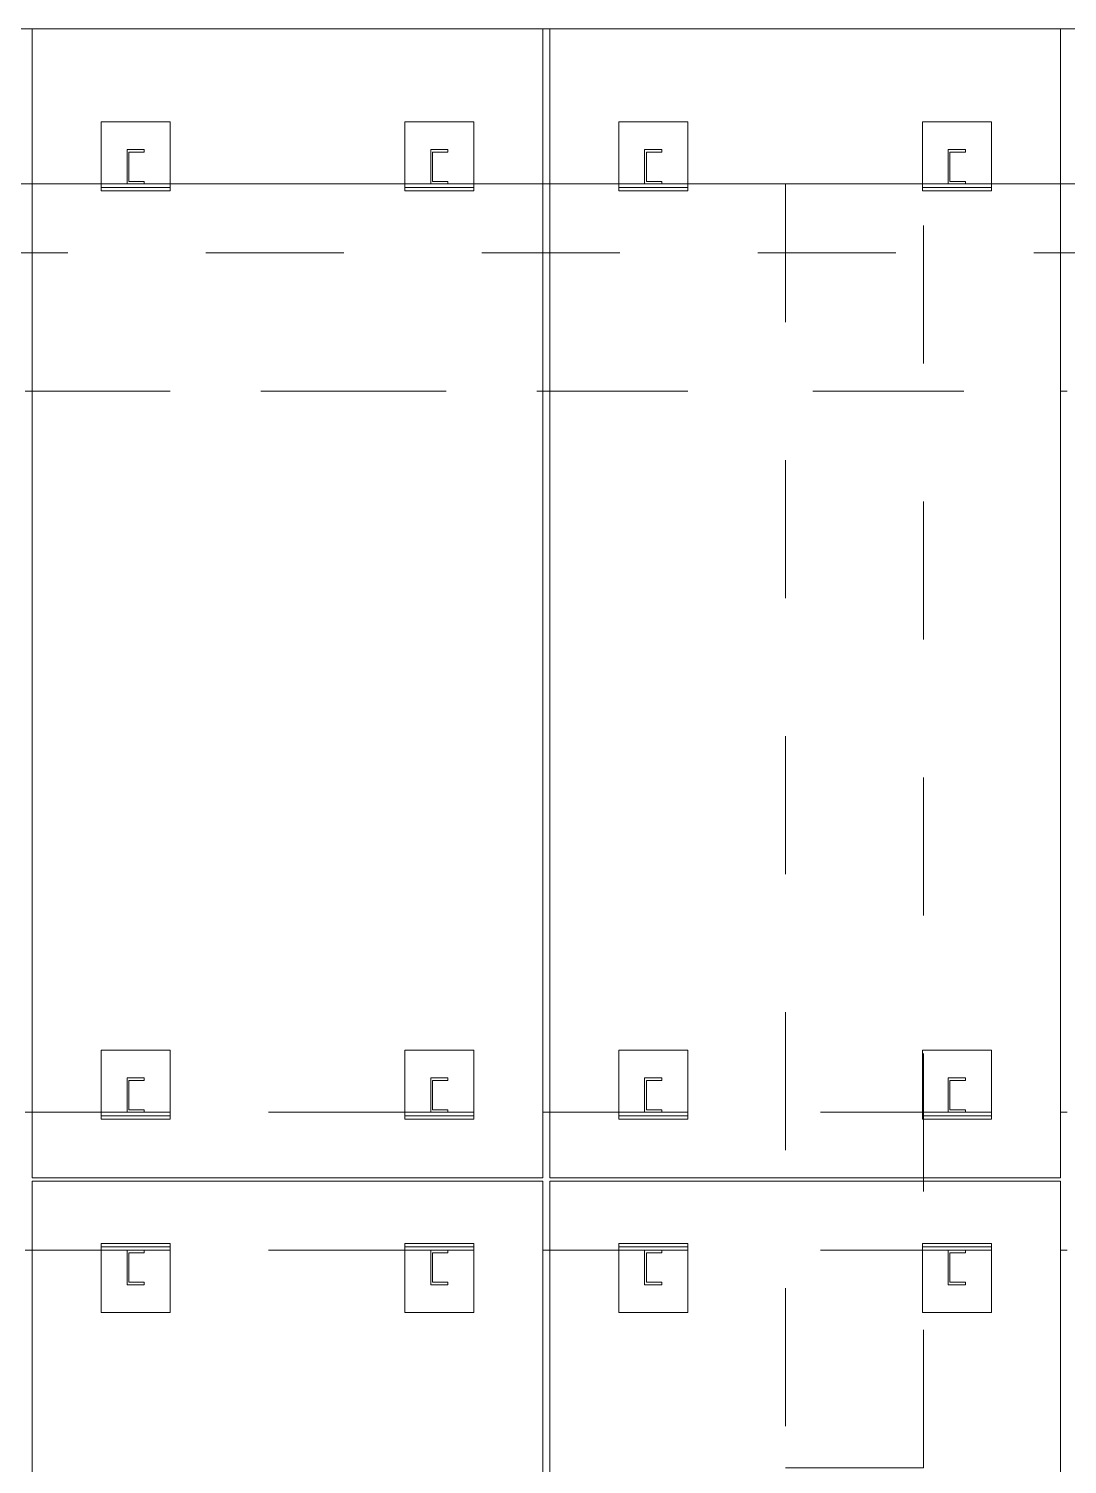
# Model space of a CAD drawing. Header units: millimetres. Extents: x 652937 to 1670132, y 1473552 to 2851037.
# Drawn here: x 663427.626 to 663430.636, y 1524466.792 to 1524470.952 of the extents above; entities that cross this region are included whole.
import ezdxf

# ---------------------------------------------------------------- set-up
doc = ezdxf.new("R2010")
doc.units = ezdxf.units.MM
doc.linetypes.add('XKITLINE00', pattern=[0])
doc.linetypes.add('XKITLINE02', pattern=[4, 2, -2])
doc.layers.add('Part', color=7, linetype='Continuous', lineweight=0)
doc.layers.add('S-GRID', color=7, linetype='Continuous', lineweight=9)

# ---------------------------------------------------------------- blocks, each defined once
blk = doc.blocks.new('*A15521043')
at = {"layer": 'S-GRID', "color": 7, "linetype": 'XKITLINE00', "lineweight": 0}
for p, q in [((645.594807, 187.120135), (653.532307, 187.120135)), ((655.119807, 187.120135), (656.707307, 187.120135)), ((658.294807, 187.120135), (666.232307, 187.120135))]:
    blk.add_line(p, q, dxfattribs=at)
blk = doc.blocks.new('*A15531044')
at = {"layer": 'Part', "color": 7, "linetype": 'XKITLINE02', "lineweight": 0}
for p, q in [((702.797131, 189.370135), (642.907177, 189.370135)), ((650.407177, 189.370135), (657.807245, 189.370135)), ((657.907177, 189.370135), (665.307245, 189.370135)), ((672.807245, 189.370135), (665.407177, 189.370135)), ((703.547155, 187.120135), (640.927132, 187.120135))]:
    blk.add_line(p, q, dxfattribs=at)
at = {"layer": 'Part', "color": 7, "linetype": 'XKITLINE00', "lineweight": 0}
for p, q in [((650.307246, 189.370135), (650.407177, 189.370135)), ((657.807245, 189.370135), (657.907177, 189.370135)), ((665.407177, 189.370135), (665.307245, 189.370135))]:
    blk.add_line(p, q, dxfattribs=at)
blk = doc.blocks.new('*A15541045')
at = {"layer": 'Part', "color": 7, "linetype": 'XKITLINE02', "lineweight": 0}
for p, q in [((702.297117, 187.120135), (640.92212, 187.120135)), ((640.92212, 186.120135), (702.297117, 186.120135))]:
    blk.add_line(p, q, dxfattribs=at)
blk = doc.blocks.new('*A15551046')
at = {"layer": 'Part', "color": 7, "linetype": 'XKITLINE00', "lineweight": 0}
for p, q in [((650.307246, 187.120135), (650.407246, 187.120135)), ((657.807245, 187.120135), (657.907245, 187.120135)), ((665.307245, 187.120135), (665.407245, 187.120135)), ((650.307246, 184.120135), (650.407246, 184.120135)), ((657.807245, 184.120135), (657.907245, 184.120135)), ((665.307245, 184.120135), (665.407245, 184.120135))]:
    blk.add_line(p, q, dxfattribs=at)
at = {"layer": 'Part', "color": 7, "linetype": 'XKITLINE02', "lineweight": 0}
for p, q in [((683.7222, 187.120135), (650.407246, 187.120135)), ((650.407246, 187.120135), (657.807245, 187.120135)), ((657.907245, 187.120135), (665.307245, 187.120135)), ((683.722114, 184.120135), (650.407246, 184.120135)), ((650.407246, 184.120135), (657.807245, 184.120135)), ((657.907245, 184.120135), (665.307245, 184.120135))]:
    blk.add_line(p, q, dxfattribs=at)
blk = doc.blocks.new('*A15611052')
at = {"layer": 'Part', "color": 7, "linetype": 'XKITLINE00', "lineweight": 0}
for p, q in [((650.307246, 173.670135), (650.407246, 173.670135)), ((657.807245, 173.670135), (657.907245, 173.670135)), ((665.307245, 173.670135), (665.407245, 173.670135)), ((650.307246, 171.670135), (650.407246, 171.670135)), ((657.807245, 171.670135), (657.907245, 171.670135)), ((665.307245, 171.670135), (665.407245, 171.670135))]:
    blk.add_line(p, q, dxfattribs=at)
at = {"layer": 'Part', "color": 7, "linetype": 'XKITLINE02', "lineweight": 0}
for p, q in [((687.832922, 173.670135), (650.407246, 173.670135)), ((650.407246, 173.670135), (657.807245, 173.670135)), ((657.907245, 173.670135), (665.307245, 173.670135)), ((687.832841, 171.670135), (650.407246, 171.670135)), ((650.407246, 171.670135), (657.807245, 171.670135)), ((657.907245, 171.670135), (665.307245, 171.670135))]:
    blk.add_line(p, q, dxfattribs=at)
blk = doc.blocks.new('*A15631054')
at = {"layer": 'Part', "color": 7, "linetype": 'XKITLINE02', "lineweight": 0}
for p, q in [((659.282246, 174.170135), (659.532269, 174.170135)), ((659.282246, 173.670135), (659.282246, 174.170135)), ((659.282269, 173.670135), (659.282269, 174.170135)), ((659.532269, 174.132635), (659.307246, 174.132635)), ((659.307246, 174.132635), (659.307246, 173.707635)), ((659.307269, 173.707635), (659.307269, 174.132635)), ((659.532246, 174.132635), (659.532246, 174.170135)), ((659.532269, 174.132635), (659.532269, 174.170135)), ((659.307246, 173.707635), (659.532269, 173.707635)), ((659.532246, 173.670135), (659.532246, 173.707635)), ((659.532269, 173.670135), (659.532269, 173.707635)), ((659.532269, 173.670135), (659.282246, 173.670135))]:
    blk.add_line(p, q, dxfattribs=at)
blk = doc.blocks.new('*A17821272')
at = {"layer": 'Part', "color": 7, "linetype": 'XKITLINE00', "lineweight": 0}
for p, q in [((657.907245, 189.370135), (657.907221, 189.370135)), ((657.907245, 172.720135), (657.907245, 189.370135)), ((657.907245, 189.370135), (665.307245, 189.370135)), ((665.307245, 172.720135), (665.307245, 189.370135)), ((665.307245, 172.720135), (657.907221, 172.720135)), ((657.907245, 172.670135), (657.907221, 172.670135)), ((657.907245, 157.770135), (657.907245, 172.670135)), ((657.907245, 172.670135), (665.307245, 172.670135)), ((665.307221, 172.720135), (665.307245, 172.720135)), ((665.307245, 157.770135), (665.307245, 172.670135))]:
    blk.add_line(p, q, dxfattribs=at)
at = {"layer": 'Part', "color": 7, "linetype": 'XKITLINE02', "lineweight": 0}
for p, q in [((657.907221, 172.720135), (657.907221, 189.370135)), ((657.907221, 189.370135), (657.907245, 189.370135)), ((665.307221, 172.720135), (665.307221, 189.370135)), ((657.907221, 157.770135), (657.907221, 172.670135)), ((657.907221, 172.670135), (657.907245, 172.670135)), ((665.307221, 157.770135), (665.307221, 172.670135))]:
    blk.add_line(p, q, dxfattribs=at)
blk = doc.blocks.new('*A17831273')
at = {"layer": 'Part', "color": 7, "linetype": 'XKITLINE00', "lineweight": 0}
for p, q in [((650.407246, 189.370135), (650.407221, 189.370135)), ((650.407246, 172.720135), (650.407246, 189.370135)), ((650.407246, 189.370135), (657.807245, 189.370135)), ((657.807245, 172.720135), (657.807245, 189.370135)), ((657.807245, 172.720135), (650.407221, 172.720135)), ((650.407246, 172.670135), (650.407221, 172.670135)), ((650.407246, 157.770135), (650.407246, 172.670135)), ((650.407246, 172.670135), (657.807245, 172.670135)), ((657.807221, 172.720135), (657.807245, 172.720135)), ((657.807245, 157.770135), (657.807245, 172.670135))]:
    blk.add_line(p, q, dxfattribs=at)
at = {"layer": 'Part', "color": 7, "linetype": 'XKITLINE02', "lineweight": 0}
for p, q in [((650.407221, 172.720135), (650.407221, 189.370135)), ((650.407221, 189.370135), (650.407246, 189.370135)), ((657.807221, 172.720135), (657.807221, 189.370135)), ((650.407221, 157.770135), (650.407221, 172.670135)), ((650.407221, 172.670135), (650.407246, 172.670135)), ((657.807221, 157.770135), (657.807221, 172.670135))]:
    blk.add_line(p, q, dxfattribs=at)
blk = doc.blocks.new('*A18111301')
at = {"layer": 'Part', "color": 7, "linetype": 'XKITLINE02', "lineweight": 0}
for p, q in [((663.322156, 187.120135), (661.322115, 187.120135)), ((661.322115, 187.120135), (661.322115, 168.520135)), ((661.322156, 187.120135), (661.322156, 168.520135)), ((663.322115, 168.520135), (663.322115, 187.120135)), ((663.322156, 168.520135), (663.322156, 187.120135)), ((661.322115, 168.520135), (663.322156, 168.520135))]:
    blk.add_line(p, q, dxfattribs=at)
blk = doc.blocks.new('*A18131303')
at = {"layer": 'Part', "color": 7, "linetype": 'XKITLINE02', "lineweight": 0}
for p, q in [((651.782246, 171.670135), (652.032269, 171.670135)), ((651.782246, 171.170135), (651.782246, 171.670135)), ((651.782269, 171.170135), (651.782269, 171.670135)), ((652.032269, 171.632635), (651.807246, 171.632635)), ((651.807246, 171.632635), (651.807246, 171.207635)), ((651.807269, 171.207635), (651.807269, 171.632635)), ((652.032246, 171.632635), (652.032246, 171.670135)), ((652.032269, 171.632635), (652.032269, 171.670135)), ((651.807246, 171.207635), (652.032269, 171.207635)), ((652.032246, 171.170135), (652.032246, 171.207635)), ((652.032269, 171.170135), (652.032269, 171.207635)), ((652.032269, 171.170135), (651.782246, 171.170135))]:
    blk.add_line(p, q, dxfattribs=at)
blk = doc.blocks.new('*A18141304')
at = {"layer": 'Part', "color": 7, "linetype": 'XKITLINE02', "lineweight": 0}
for p, q in [((652.407265, 171.720135), (651.407232, 171.720135)), ((651.407232, 171.720135), (651.407232, 171.670135)), ((651.407232, 171.670135), (652.407265, 171.670135)), ((651.407265, 171.720135), (651.407265, 171.670135)), ((652.407232, 171.720135), (652.407265, 171.720135)), ((652.407232, 171.720135), (652.407232, 171.670135)), ((652.407232, 171.670135), (652.407265, 171.670135)), ((652.407265, 171.670135), (652.407265, 171.720135))]:
    blk.add_line(p, q, dxfattribs=at)
blk = doc.blocks.new('*A18151305')
at = {"layer": 'Part', "color": 7, "linetype": 'XKITLINE02', "lineweight": 0}
for p, q in [((652.407253, 171.770135), (651.407253, 171.770135)), ((651.407253, 171.770135), (651.407253, 170.770135)), ((651.407253, 170.770135), (651.407253, 171.770135)), ((652.407253, 170.770135), (652.407253, 171.770135)), ((652.407253, 170.770135), (652.407253, 171.770135)), ((651.407253, 170.770135), (652.407253, 170.770135))]:
    blk.add_line(p, q, dxfattribs=at)
blk = doc.blocks.new('*A18161306')
at = {"layer": 'Part', "color": 7, "linetype": 'XKITLINE02', "lineweight": 0}
for p, q in [((652.407253, 174.570135), (651.407253, 174.570135)), ((651.407253, 174.570135), (651.407253, 173.570135)), ((651.407253, 173.570135), (651.407253, 174.570135)), ((652.407253, 173.570135), (652.407253, 174.570135)), ((652.407253, 173.570135), (652.407253, 174.570135)), ((651.407253, 173.570135), (652.407253, 173.570135))]:
    blk.add_line(p, q, dxfattribs=at)
blk = doc.blocks.new('*A18171307')
at = {"layer": 'Part', "color": 7, "linetype": 'XKITLINE02', "lineweight": 0}
for p, q in [((652.407265, 173.670135), (651.407232, 173.670135)), ((651.407232, 173.670135), (651.407232, 173.620135)), ((651.407232, 173.620135), (652.407265, 173.620135)), ((651.407265, 173.670135), (651.407265, 173.620135)), ((652.407232, 173.670135), (652.407265, 173.670135)), ((652.407232, 173.670135), (652.407232, 173.620135)), ((652.407232, 173.620135), (652.407265, 173.620135)), ((652.407265, 173.620135), (652.407265, 173.670135))]:
    blk.add_line(p, q, dxfattribs=at)
blk = doc.blocks.new('*A18181308')
at = {"layer": 'Part', "color": 7, "linetype": 'XKITLINE02', "lineweight": 0}
for p, q in [((651.782246, 174.170135), (652.032269, 174.170135)), ((651.782246, 173.670135), (651.782246, 174.170135)), ((651.782269, 173.670135), (651.782269, 174.170135)), ((652.032269, 174.132635), (651.807246, 174.132635)), ((651.807246, 174.132635), (651.807246, 173.707635)), ((651.807269, 173.707635), (651.807269, 174.132635)), ((652.032246, 174.132635), (652.032246, 174.170135)), ((652.032269, 174.132635), (652.032269, 174.170135)), ((651.807246, 173.707635), (652.032269, 173.707635)), ((652.032246, 173.670135), (652.032246, 173.707635)), ((652.032269, 173.670135), (652.032269, 173.707635)), ((652.032269, 173.670135), (651.782246, 173.670135))]:
    blk.add_line(p, q, dxfattribs=at)
blk = doc.blocks.new('*A18191309')
at = {"layer": 'Part', "color": 7, "linetype": 'XKITLINE02', "lineweight": 0}
for p, q in [((656.182246, 171.670135), (656.432269, 171.670135)), ((656.182246, 171.170135), (656.182246, 171.670135)), ((656.182269, 171.170135), (656.182269, 171.670135)), ((656.432269, 171.632635), (656.207246, 171.632635)), ((656.207246, 171.632635), (656.207246, 171.207635)), ((656.207269, 171.207635), (656.207269, 171.632635)), ((656.432246, 171.632635), (656.432246, 171.670135)), ((656.432269, 171.632635), (656.432269, 171.670135)), ((656.207246, 171.207635), (656.432269, 171.207635)), ((656.432246, 171.170135), (656.432246, 171.207635)), ((656.432269, 171.170135), (656.432269, 171.207635)), ((656.432269, 171.170135), (656.182246, 171.170135))]:
    blk.add_line(p, q, dxfattribs=at)
blk = doc.blocks.new('*A18201310')
at = {"layer": 'Part', "color": 7, "linetype": 'XKITLINE02', "lineweight": 0}
for p, q in [((656.807265, 171.720135), (655.807232, 171.720135)), ((655.807232, 171.720135), (655.807232, 171.670135)), ((655.807232, 171.670135), (656.807265, 171.670135)), ((655.807265, 171.720135), (655.807265, 171.670135)), ((656.807232, 171.720135), (656.807265, 171.720135)), ((656.807232, 171.720135), (656.807232, 171.670135)), ((656.807232, 171.670135), (656.807265, 171.670135)), ((656.807265, 171.670135), (656.807265, 171.720135))]:
    blk.add_line(p, q, dxfattribs=at)
blk = doc.blocks.new('*A18211311')
at = {"layer": 'Part', "color": 7, "linetype": 'XKITLINE02', "lineweight": 0}
for p, q in [((656.807253, 171.770135), (655.807253, 171.770135)), ((655.807253, 171.770135), (655.807253, 170.770135)), ((655.807253, 170.770135), (655.807253, 171.770135)), ((656.807253, 170.770135), (656.807253, 171.770135)), ((656.807253, 170.770135), (656.807253, 171.770135)), ((655.807253, 170.770135), (656.807253, 170.770135))]:
    blk.add_line(p, q, dxfattribs=at)
blk = doc.blocks.new('*A18221312')
at = {"layer": 'Part', "color": 7, "linetype": 'XKITLINE02', "lineweight": 0}
for p, q in [((656.807253, 174.570135), (655.807253, 174.570135)), ((655.807253, 174.570135), (655.807253, 173.570135)), ((655.807253, 173.570135), (655.807253, 174.570135)), ((656.807253, 173.570135), (656.807253, 174.570135)), ((656.807253, 173.570135), (656.807253, 174.570135)), ((655.807253, 173.570135), (656.807253, 173.570135))]:
    blk.add_line(p, q, dxfattribs=at)
blk = doc.blocks.new('*A18231313')
at = {"layer": 'Part', "color": 7, "linetype": 'XKITLINE02', "lineweight": 0}
for p, q in [((656.807265, 173.670135), (655.807232, 173.670135)), ((655.807232, 173.670135), (655.807232, 173.620135)), ((655.807232, 173.620135), (656.807265, 173.620135)), ((655.807265, 173.670135), (655.807265, 173.620135)), ((656.807232, 173.670135), (656.807265, 173.670135)), ((656.807232, 173.670135), (656.807232, 173.620135)), ((656.807232, 173.620135), (656.807265, 173.620135)), ((656.807265, 173.620135), (656.807265, 173.670135))]:
    blk.add_line(p, q, dxfattribs=at)
blk = doc.blocks.new('*A18241314')
at = {"layer": 'Part', "color": 7, "linetype": 'XKITLINE02', "lineweight": 0}
for p, q in [((656.182246, 174.170135), (656.432269, 174.170135)), ((656.182246, 173.670135), (656.182246, 174.170135)), ((656.182269, 173.670135), (656.182269, 174.170135)), ((656.432269, 174.132635), (656.207246, 174.132635)), ((656.207246, 174.132635), (656.207246, 173.707635)), ((656.207269, 173.707635), (656.207269, 174.132635)), ((656.432246, 174.132635), (656.432246, 174.170135)), ((656.432269, 174.132635), (656.432269, 174.170135)), ((656.207246, 173.707635), (656.432269, 173.707635)), ((656.432246, 173.670135), (656.432246, 173.707635)), ((656.432269, 173.670135), (656.432269, 173.707635)), ((656.432269, 173.670135), (656.182246, 173.670135))]:
    blk.add_line(p, q, dxfattribs=at)
blk = doc.blocks.new('*A18251315')
at = {"layer": 'Part', "color": 7, "linetype": 'XKITLINE02', "lineweight": 0}
for p, q in [((663.932269, 171.670135), (663.682246, 171.670135)), ((663.682246, 171.170135), (663.682246, 171.670135)), ((663.682269, 171.170135), (663.682269, 171.670135)), ((663.932269, 171.632635), (663.707246, 171.632635)), ((663.707246, 171.632635), (663.707246, 171.207635)), ((663.707269, 171.207635), (663.707269, 171.632635)), ((663.932246, 171.632635), (663.932246, 171.670135)), ((663.932269, 171.632635), (663.932269, 171.670135)), ((663.707246, 171.207635), (663.932269, 171.207635)), ((663.932246, 171.170135), (663.932246, 171.207635)), ((663.932269, 171.170135), (663.932269, 171.207635)), ((663.932269, 171.170135), (663.682246, 171.170135))]:
    blk.add_line(p, q, dxfattribs=at)
blk = doc.blocks.new('*A18261316')
at = {"layer": 'Part', "color": 7, "linetype": 'XKITLINE02', "lineweight": 0}
for p, q in [((659.282246, 171.670135), (659.532269, 171.670135)), ((659.282246, 171.170135), (659.282246, 171.670135)), ((659.282269, 171.170135), (659.282269, 171.670135)), ((659.532269, 171.632635), (659.307246, 171.632635)), ((659.307246, 171.632635), (659.307246, 171.207635)), ((659.307269, 171.207635), (659.307269, 171.632635)), ((659.532246, 171.632635), (659.532246, 171.670135)), ((659.532269, 171.632635), (659.532269, 171.670135)), ((659.307246, 171.207635), (659.532269, 171.207635)), ((659.532246, 171.170135), (659.532246, 171.207635)), ((659.532269, 171.170135), (659.532269, 171.207635)), ((659.532269, 171.170135), (659.282246, 171.170135))]:
    blk.add_line(p, q, dxfattribs=at)
blk = doc.blocks.new('*A18271317')
at = {"layer": 'Part', "color": 7, "linetype": 'XKITLINE02', "lineweight": 0}
for p, q in [((664.307265, 171.720135), (663.307232, 171.720135)), ((663.307232, 171.720135), (663.307232, 171.670135)), ((663.307232, 171.670135), (664.307265, 171.670135)), ((663.307265, 171.720135), (663.307265, 171.670135)), ((664.307232, 171.720135), (664.307265, 171.720135)), ((664.307232, 171.720135), (664.307232, 171.670135)), ((664.307232, 171.670135), (664.307265, 171.670135)), ((664.307265, 171.670135), (664.307265, 171.720135))]:
    blk.add_line(p, q, dxfattribs=at)
blk = doc.blocks.new('*A18281318')
at = {"layer": 'Part', "color": 7, "linetype": 'XKITLINE02', "lineweight": 0}
for p, q in [((659.907265, 171.720135), (658.907232, 171.720135)), ((658.907232, 171.720135), (658.907232, 171.670135)), ((658.907232, 171.670135), (659.907265, 171.670135)), ((658.907265, 171.720135), (658.907265, 171.670135)), ((659.907232, 171.720135), (659.907265, 171.720135)), ((659.907232, 171.720135), (659.907232, 171.670135)), ((659.907232, 171.670135), (659.907265, 171.670135)), ((659.907265, 171.670135), (659.907265, 171.720135))]:
    blk.add_line(p, q, dxfattribs=at)
blk = doc.blocks.new('*A18291319')
at = {"layer": 'Part', "color": 7, "linetype": 'XKITLINE02', "lineweight": 0}
for p, q in [((664.307253, 171.770135), (663.307253, 171.770135)), ((663.307253, 171.770135), (663.307253, 170.770135)), ((663.307253, 170.770135), (663.307253, 171.770135)), ((664.307253, 170.770135), (664.307253, 171.770135)), ((664.307253, 170.770135), (664.307253, 171.770135)), ((663.307253, 170.770135), (664.307253, 170.770135))]:
    blk.add_line(p, q, dxfattribs=at)
blk = doc.blocks.new('*A18301320')
at = {"layer": 'Part', "color": 7, "linetype": 'XKITLINE02', "lineweight": 0}
for p, q in [((659.907253, 171.770135), (658.907253, 171.770135)), ((658.907253, 171.770135), (658.907253, 170.770135)), ((658.907253, 170.770135), (658.907253, 171.770135)), ((659.907253, 170.770135), (659.907253, 171.770135)), ((659.907253, 170.770135), (659.907253, 171.770135)), ((658.907253, 170.770135), (659.907253, 170.770135))]:
    blk.add_line(p, q, dxfattribs=at)
blk = doc.blocks.new('*A18311321')
at = {"layer": 'Part', "color": 7, "linetype": 'XKITLINE02', "lineweight": 0}
for p, q in [((664.307253, 174.570135), (663.307253, 174.570135)), ((663.307253, 174.570135), (663.307253, 173.570135)), ((663.307253, 173.570135), (663.307253, 174.570135)), ((664.307253, 173.570135), (664.307253, 174.570135)), ((664.307253, 173.570135), (664.307253, 174.570135)), ((663.307253, 173.570135), (664.307253, 173.570135))]:
    blk.add_line(p, q, dxfattribs=at)
blk = doc.blocks.new('*A18321322')
at = {"layer": 'Part', "color": 7, "linetype": 'XKITLINE02', "lineweight": 0}
for p, q in [((659.907253, 174.570135), (658.907253, 174.570135)), ((658.907253, 174.570135), (658.907253, 173.570135)), ((658.907253, 173.570135), (658.907253, 174.570135)), ((659.907253, 173.570135), (659.907253, 174.570135)), ((659.907253, 173.570135), (659.907253, 174.570135)), ((658.907253, 173.570135), (659.907253, 173.570135))]:
    blk.add_line(p, q, dxfattribs=at)
blk = doc.blocks.new('*A18331323')
at = {"layer": 'Part', "color": 7, "linetype": 'XKITLINE02', "lineweight": 0}
for p, q in [((664.307265, 173.670135), (663.307232, 173.670135)), ((663.307232, 173.670135), (663.307232, 173.620135)), ((663.307232, 173.620135), (664.307265, 173.620135)), ((663.307265, 173.670135), (663.307265, 173.620135)), ((664.307232, 173.670135), (664.307265, 173.670135)), ((664.307232, 173.670135), (664.307232, 173.620135)), ((664.307232, 173.620135), (664.307265, 173.620135)), ((664.307265, 173.620135), (664.307265, 173.670135))]:
    blk.add_line(p, q, dxfattribs=at)
blk = doc.blocks.new('*A18341324')
at = {"layer": 'Part', "color": 7, "linetype": 'XKITLINE02', "lineweight": 0}
for p, q in [((659.907265, 173.670135), (658.907232, 173.670135)), ((658.907232, 173.670135), (658.907232, 173.620135)), ((658.907232, 173.620135), (659.907265, 173.620135)), ((658.907265, 173.670135), (658.907265, 173.620135)), ((659.907232, 173.670135), (659.907265, 173.670135)), ((659.907232, 173.670135), (659.907232, 173.620135)), ((659.907232, 173.620135), (659.907265, 173.620135)), ((659.907265, 173.620135), (659.907265, 173.670135))]:
    blk.add_line(p, q, dxfattribs=at)
blk = doc.blocks.new('*A18351325')
at = {"layer": 'Part', "color": 7, "linetype": 'XKITLINE02', "lineweight": 0}
for p, q in [((663.932269, 174.170135), (663.682246, 174.170135)), ((663.682246, 173.670135), (663.682246, 174.170135)), ((663.682269, 173.670135), (663.682269, 174.170135)), ((663.932269, 174.132635), (663.707246, 174.132635)), ((663.707246, 174.132635), (663.707246, 173.707635)), ((663.707269, 173.707635), (663.707269, 174.132635)), ((663.932246, 174.132635), (663.932246, 174.170135)), ((663.932269, 174.132635), (663.932269, 174.170135)), ((663.707246, 173.707635), (663.932269, 173.707635)), ((663.932246, 173.670135), (663.932246, 173.707635)), ((663.932269, 173.670135), (663.932269, 173.707635)), ((663.932269, 173.670135), (663.682246, 173.670135))]:
    blk.add_line(p, q, dxfattribs=at)
blk = doc.blocks.new('*A19271417')
at = {"layer": 'Part', "color": 7, "linetype": 'XKITLINE02', "lineweight": 0}
for p, q in [((651.782245, 187.620135), (652.032268, 187.620135)), ((651.782245, 187.120135), (651.782245, 187.620135)), ((651.782268, 187.120135), (651.782268, 187.620135)), ((652.032245, 187.582635), (652.032245, 187.620135)), ((652.032268, 187.582635), (652.032268, 187.620135)), ((652.032268, 187.582635), (651.807245, 187.582635)), ((651.807245, 187.582635), (651.807245, 187.157635)), ((651.807268, 187.157635), (651.807268, 187.582635)), ((652.032268, 187.120135), (651.782245, 187.120135)), ((651.807245, 187.157635), (652.032268, 187.157635)), ((652.032245, 187.120135), (652.032245, 187.157635)), ((652.032268, 187.120135), (652.032268, 187.157635))]:
    blk.add_line(p, q, dxfattribs=at)
blk = doc.blocks.new('*A19281418')
at = {"layer": 'Part', "color": 7, "linetype": 'XKITLINE02', "lineweight": 0}
for p, q in [((652.407253, 188.020135), (651.407253, 188.020135)), ((651.407253, 188.020135), (651.407253, 187.020135)), ((651.407253, 187.020135), (651.407253, 188.020135)), ((652.407253, 187.020135), (652.407253, 188.020135)), ((652.407253, 187.020135), (652.407253, 188.020135)), ((651.407253, 187.020135), (652.407253, 187.020135))]:
    blk.add_line(p, q, dxfattribs=at)
blk = doc.blocks.new('*A19291419')
at = {"layer": 'Part', "color": 7, "linetype": 'XKITLINE02', "lineweight": 0}
for p, q in [((652.407265, 187.120135), (651.407232, 187.120135)), ((651.407232, 187.120135), (651.407232, 187.070135)), ((651.407232, 187.070135), (652.407265, 187.070135)), ((651.407265, 187.120135), (651.407265, 187.070135)), ((652.407232, 187.120135), (652.407265, 187.120135)), ((652.407232, 187.120135), (652.407232, 187.070135)), ((652.407232, 187.070135), (652.407265, 187.070135)), ((652.407265, 187.070135), (652.407265, 187.120135))]:
    blk.add_line(p, q, dxfattribs=at)
blk = doc.blocks.new('*A19301420')
at = {"layer": 'Part', "color": 7, "linetype": 'XKITLINE02', "lineweight": 0}
for p, q in [((656.182245, 187.620135), (656.432268, 187.620135)), ((656.182245, 187.120135), (656.182245, 187.620135)), ((656.182268, 187.120135), (656.182268, 187.620135)), ((656.432245, 187.582635), (656.432245, 187.620135)), ((656.432268, 187.582635), (656.432268, 187.620135)), ((656.432268, 187.582635), (656.207245, 187.582635)), ((656.207245, 187.582635), (656.207245, 187.157635)), ((656.207268, 187.157635), (656.207268, 187.582635)), ((656.432268, 187.120135), (656.182245, 187.120135)), ((656.207245, 187.157635), (656.432268, 187.157635)), ((656.432245, 187.120135), (656.432245, 187.157635)), ((656.432268, 187.120135), (656.432268, 187.157635))]:
    blk.add_line(p, q, dxfattribs=at)
blk = doc.blocks.new('*A19311421')
at = {"layer": 'Part', "color": 7, "linetype": 'XKITLINE02', "lineweight": 0}
for p, q in [((656.807253, 188.020135), (655.807253, 188.020135)), ((655.807253, 188.020135), (655.807253, 187.020135)), ((655.807253, 187.020135), (655.807253, 188.020135)), ((656.807253, 187.020135), (656.807253, 188.020135)), ((656.807253, 187.020135), (656.807253, 188.020135)), ((655.807253, 187.020135), (656.807253, 187.020135))]:
    blk.add_line(p, q, dxfattribs=at)
blk = doc.blocks.new('*A19321422')
at = {"layer": 'Part', "color": 7, "linetype": 'XKITLINE02', "lineweight": 0}
for p, q in [((656.807265, 187.120135), (655.807232, 187.120135)), ((655.807232, 187.120135), (655.807232, 187.070135)), ((655.807232, 187.070135), (656.807265, 187.070135)), ((655.807265, 187.120135), (655.807265, 187.070135)), ((656.807232, 187.120135), (656.807265, 187.120135)), ((656.807232, 187.120135), (656.807232, 187.070135)), ((656.807232, 187.070135), (656.807265, 187.070135)), ((656.807265, 187.070135), (656.807265, 187.120135))]:
    blk.add_line(p, q, dxfattribs=at)
blk = doc.blocks.new('*A19331423')
at = {"layer": 'Part', "color": 7, "linetype": 'XKITLINE02', "lineweight": 0}
for p, q in [((663.932268, 187.620135), (663.682245, 187.620135)), ((663.682245, 187.120135), (663.682245, 187.620135)), ((663.682268, 187.120135), (663.682268, 187.620135)), ((663.932245, 187.582635), (663.932245, 187.620135)), ((663.932268, 187.582635), (663.932268, 187.620135)), ((663.932268, 187.582635), (663.707245, 187.582635)), ((663.707245, 187.582635), (663.707245, 187.157635)), ((663.707268, 187.157635), (663.707268, 187.582635)), ((663.932268, 187.120135), (663.682245, 187.120135)), ((663.707245, 187.157635), (663.932268, 187.157635)), ((663.932245, 187.120135), (663.932245, 187.157635)), ((663.932268, 187.120135), (663.932268, 187.157635))]:
    blk.add_line(p, q, dxfattribs=at)
blk = doc.blocks.new('*A19341424')
at = {"layer": 'Part', "color": 7, "linetype": 'XKITLINE02', "lineweight": 0}
for p, q in [((659.282245, 187.620135), (659.532268, 187.620135)), ((659.282245, 187.120135), (659.282245, 187.620135)), ((659.282268, 187.120135), (659.282268, 187.620135)), ((659.532245, 187.582635), (659.532245, 187.620135)), ((659.532268, 187.582635), (659.532268, 187.620135)), ((659.532268, 187.582635), (659.307245, 187.582635)), ((659.307245, 187.582635), (659.307245, 187.157635)), ((659.307268, 187.157635), (659.307268, 187.582635)), ((659.532268, 187.120135), (659.282245, 187.120135)), ((659.307245, 187.157635), (659.532268, 187.157635)), ((659.532245, 187.120135), (659.532245, 187.157635)), ((659.532268, 187.120135), (659.532268, 187.157635))]:
    blk.add_line(p, q, dxfattribs=at)
blk = doc.blocks.new('*A19351425')
at = {"layer": 'Part', "color": 7, "linetype": 'XKITLINE02', "lineweight": 0}
for p, q in [((664.307253, 188.020135), (663.307253, 188.020135)), ((663.307253, 188.020135), (663.307253, 187.020135)), ((663.307253, 187.020135), (663.307253, 188.020135)), ((664.307253, 187.020135), (664.307253, 188.020135)), ((664.307253, 187.020135), (664.307253, 188.020135)), ((663.307253, 187.020135), (664.307253, 187.020135))]:
    blk.add_line(p, q, dxfattribs=at)
blk = doc.blocks.new('*A19361426')
at = {"layer": 'Part', "color": 7, "linetype": 'XKITLINE02', "lineweight": 0}
for p, q in [((659.907253, 188.020135), (658.907253, 188.020135)), ((658.907253, 188.020135), (658.907253, 187.020135)), ((658.907253, 187.020135), (658.907253, 188.020135)), ((659.907253, 187.020135), (659.907253, 188.020135)), ((659.907253, 187.020135), (659.907253, 188.020135)), ((658.907253, 187.020135), (659.907253, 187.020135))]:
    blk.add_line(p, q, dxfattribs=at)
blk = doc.blocks.new('*A19371427')
at = {"layer": 'Part', "color": 7, "linetype": 'XKITLINE02', "lineweight": 0}
for p, q in [((664.307265, 187.120135), (663.307232, 187.120135)), ((663.307232, 187.120135), (663.307232, 187.070135)), ((663.307232, 187.070135), (664.307265, 187.070135)), ((663.307265, 187.120135), (663.307265, 187.070135)), ((664.307232, 187.120135), (664.307265, 187.120135)), ((664.307232, 187.120135), (664.307232, 187.070135)), ((664.307232, 187.070135), (664.307265, 187.070135)), ((664.307265, 187.070135), (664.307265, 187.120135))]:
    blk.add_line(p, q, dxfattribs=at)
blk = doc.blocks.new('*A19381428')
at = {"layer": 'Part', "color": 7, "linetype": 'XKITLINE02', "lineweight": 0}
for p, q in [((659.907265, 187.120135), (658.907232, 187.120135)), ((658.907232, 187.120135), (658.907232, 187.070135)), ((658.907232, 187.070135), (659.907265, 187.070135)), ((658.907265, 187.120135), (658.907265, 187.070135)), ((659.907232, 187.120135), (659.907265, 187.120135)), ((659.907232, 187.120135), (659.907232, 187.070135)), ((659.907232, 187.070135), (659.907265, 187.070135)), ((659.907265, 187.070135), (659.907265, 187.120135))]:
    blk.add_line(p, q, dxfattribs=at)
blk = doc.blocks.new('s13')
at = {"color": 7, "lineweight": 0, "xscale": 200, "yscale": 200, "zscale": 200}
for name in ['*A15531044', '*A17831273', '*A17821272', '*A15521043', '*A19281418', '*A19311421', '*A19361426', '*A19351425', '*A19271417', '*A19301420', '*A19341424', '*A19331423', '*A15541045', '*A15551046', '*A19291419', '*A19321422', '*A19381428', '*A18111301', '*A19371427', '*A18161306', '*A18221312', '*A18321322', '*A18311321', '*A18181308', '*A18241314', '*A15631054', '*A18351325', '*A15611052', '*A18171307', '*A18231313', '*A18341324', '*A18331323', '*A18151305', '*A18141304', '*A18131303', '*A18211311', '*A18201310', '*A18191309', '*A18301320', '*A18281318', '*A18261316', '*A18291319', '*A18271317', '*A18251315']:
    blk.add_blockref(name, (-125633.2, 57033.4), dxfattribs=at)

msp = doc.modelspace()

# ---------------------------------------------------------------- block references
at = {"color": 7, "xscale": 0.001, "yscale": 0.001, "zscale": 0.001}
msp.add_blockref('s13', (663423.1875, 1524376.0443), dxfattribs=at)

doc.saveas('drawing.dxf')
